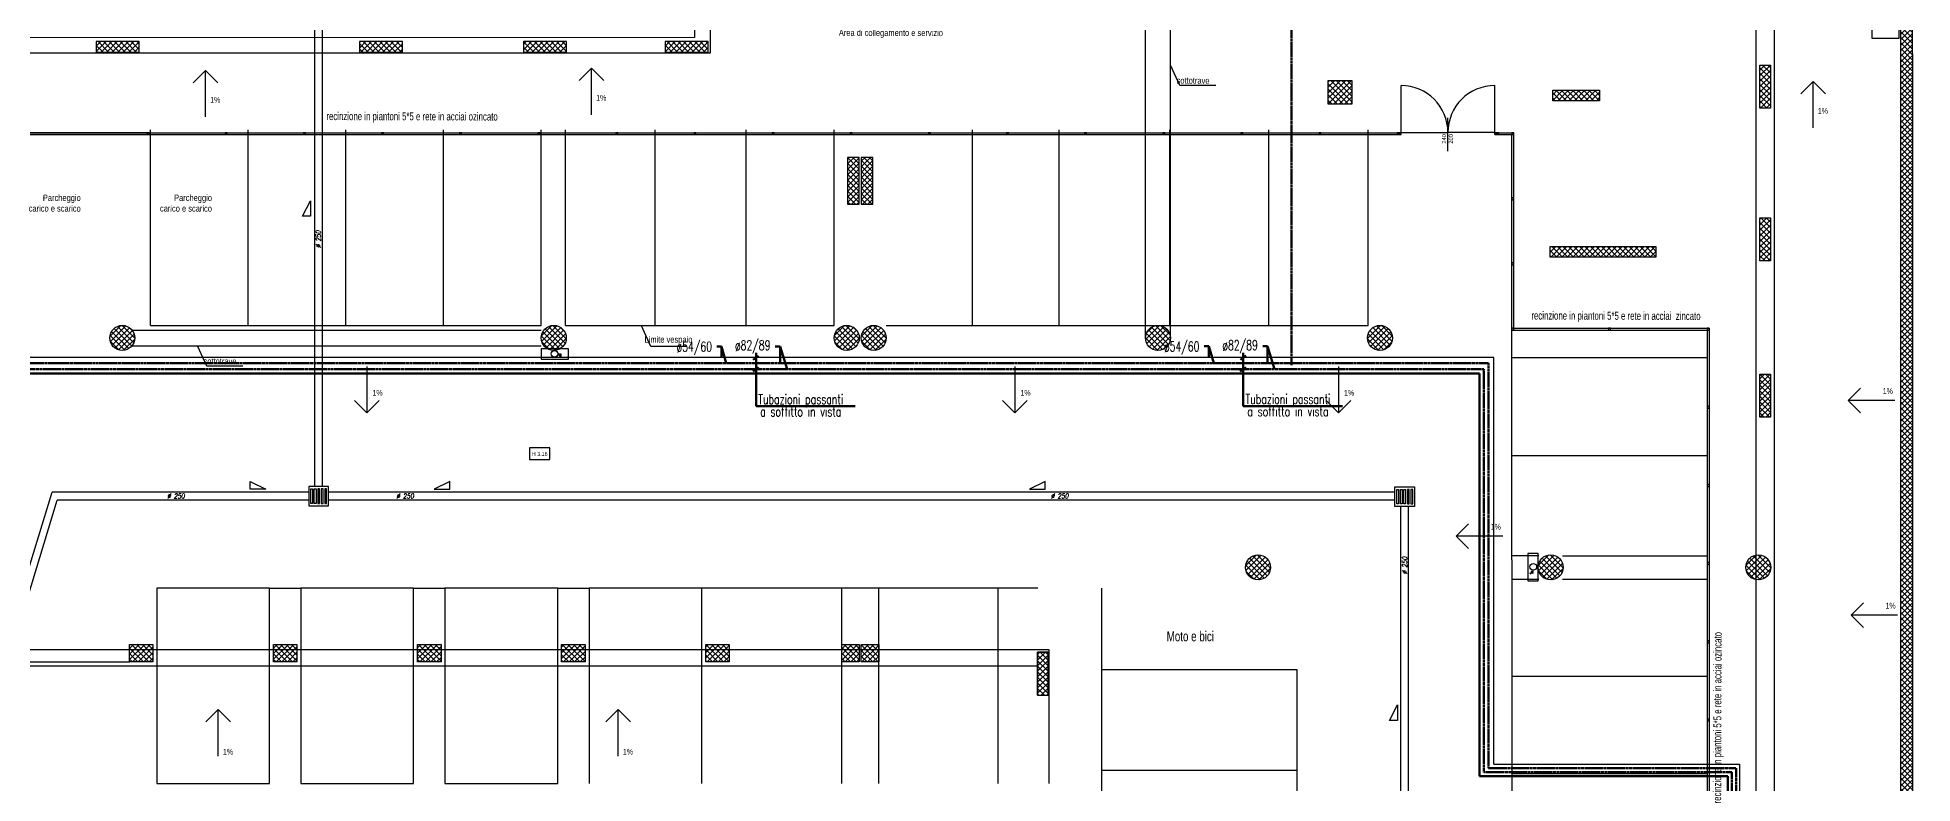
# Model space of a CAD drawing. Header units: millimetres. Extents: x -3782782348 to 131293, y -36553 to 57271.
# Drawn here: x 94668 to 99467, y 37791 to 39699 of the extents above; entities that cross this region are included whole.
import ezdxf

# ---------------------------------------------------------------- set-up
doc = ezdxf.new("R2010")
doc.units = ezdxf.units.MM
doc.header["$LTSCALE"] = 0.01
doc.linetypes.add('CONTINOUS', pattern=[0])
doc.linetypes.add('TRATTEGGIATA', pattern=[19.05, 12.7, -6.35])
for name, color, linetype in [('ESTRAZ', 2, 'Continuous'), ('IMPIANTO', 7, 'Continuous'), ('X_MURI', 8, 'Continuous'), ('X_quote serramenti interni', 251, 'CONTINOUS')]:
    doc.layers.add(name, color=color, linetype=linetype)
doc.layers.add('tubi_uta', color=253, linetype='Continuous', lineweight=50)
doc.styles.add('nomi', font='arial.ttf')
doc.styles.add('QUOTE', font='simplex.shx', dxfattribs={"width": 0.7})
doc.styles.add('ROMANS', font='romans')
doc.styles.add('testo indicazioni', font='romans.shx', dxfattribs={"width": 0.8, "oblique": 10, "height": 17.5})
pattern_1 = [(45, (96724.817, -16956.502), (-7.0710678, 7.0710678), []), (135, (96724.817, -16956.502), (-7.0710678, -7.0710678), [])]
pattern_2 = [(45, (139069.621, 4436.309), (-7.0710678, 7.0710678), []), (135, (139069.621, 4436.309), (-7.0710678, -7.0710678), [])]

msp = doc.modelspace()

# ---------------------------------------------------------------- hatches: boundary and pattern name
at = {"layer": 'X_MURI', "ltscale": 4}
h = msp.add_hatch(dxfattribs=at)
h.set_pattern_fill('_USER', color=256, scale=10, angle=45, style=0, double=1, pattern_type=0)
h.set_pattern_definition(pattern_1)
h.paths.add_polyline_path([(99467.4, 38706.1), (99467.4, 39657.5), (99467.4, 39687.5), (99437.4, 39687.5), (99437.4, 37501), (99313.5, 37501), (99283.5, 37501), (99283.5, 37471), (99313.5, 37471), (99467.4, 37471)])
h.paths.add_polyline_path([(99467.4, 40259), (99113.4, 40259), (99113.4, 40229), (99437.4, 40229), (99437.4, 39687.5), (99467.4, 39687.5)])
h.paths.add_polyline_path([(99441.1, 39187.1), (99463.6, 39187.1), (99463.6, 39208.9), (99441.1, 39208.9)], flags=24)
h.paths.add_polyline_path([(99393.8, 37474.7), (99393.8, 37497.2), (99372.1, 37497.2), (99372.1, 37474.7)], flags=24)
h.paths.add_polyline_path([(99441.1, 38653.5), (99463.6, 38653.5), (99463.6, 38675.2), (99441.1, 38675.2)], flags=24)
h.paths.add_polyline_path([(99441.1, 39638), (99463.6, 39638), (99463.6, 39659.7), (99441.1, 39659.7)], flags=24)
h.paths.add_polyline_path([(99205.3, 40232.6), (99205.3, 40255.1), (99183.6, 40255.1), (99183.6, 40232.6)], flags=24)
h = msp.add_hatch(dxfattribs=at)
h.set_pattern_fill('_USER', color=256, scale=10, angle=45, style=0, double=1, pattern_type=0)
h.set_pattern_definition(pattern_2)
h.paths.add_polyline_path([(94928, 39662), (94928, 39689), (94818, 39689), (94818, 39662)])
h.paths.add_polyline_path([(95601.7, 39662), (95601.7, 39689), (95491.7, 39689), (95491.7, 39662)])
h.paths.add_polyline_path([(96021.7, 39662), (96021.7, 39689), (95911.7, 39689), (95911.7, 39662)])
h.paths.add_polyline_path([(96384.2, 39662), (96384.2, 39689), (96274.2, 39689), (96274.2, 39662)])
h = msp.add_hatch(dxfattribs=at)
h.set_pattern_fill('_USER', color=256, scale=10, angle=45, style=0, double=1, pattern_type=0)
h.set_pattern_definition(pattern_1)
h.paths.add_polyline_path([(99076.6, 39629), (99103.6, 39629), (99103.6, 39519), (99076.6, 39519)])
h = msp.add_hatch(dxfattribs=at)
h.set_pattern_fill('_USER', color=256, scale=10, angle=45, style=0, double=1, pattern_type=0)
h.set_pattern_definition(pattern_1)
h.paths.add_polyline_path([(97972, 39589.2), (98032, 39589.2), (98032, 39529.2), (97972, 39529.2)])
h = msp.add_hatch(dxfattribs=at)
h.set_pattern_fill('_USER', color=256, scale=10, angle=45, style=0, double=1, pattern_type=0)
h.set_pattern_definition(pattern_1)
h.paths.add_polyline_path([(98546.5, 39564.5), (98666.5, 39564.5), (98666.5, 39537.4), (98546.5, 39537.4)])
h = msp.add_hatch(dxfattribs=at)
h.set_pattern_fill('_USER', color=256, scale=10, angle=45, style=0, double=1, pattern_type=0)
h.set_pattern_definition([(45, (139069.621, 4474.309), (-7.0710678, 7.0710678), []), (135, (139069.621, 4474.309), (-7.0710678, -7.0710678), [])])
h.paths.add_polyline_path([(96776.2, 39272.7), (96806.2, 39272.7), (96806.2, 39392.7), (96776.2, 39392.7)])
h.paths.add_polyline_path([(96741.2, 39272.7), (96771.2, 39272.7), (96771.2, 39392.7), (96741.2, 39392.7)])
h = msp.add_hatch(dxfattribs=at)
h.set_pattern_fill('_USER', color=256, scale=10, angle=45, style=0, double=1, pattern_type=0)
h.set_pattern_definition(pattern_1)
h.paths.add_polyline_path([(98540.3, 39164.5), (98540.3, 39137.5), (98810.3, 39137.5), (98810.3, 39164.5)])
h.paths.add_polyline_path([(99076.7, 39127.9), (99103.7, 39127.9), (99103.7, 39237.9), (99076.7, 39237.9)])
h = msp.add_hatch(dxfattribs=at)
h.set_pattern_fill('_USER', color=256, scale=10, angle=45, style=0, double=1, pattern_type=0)
h.set_pattern_definition(pattern_2)
edge = h.paths.add_edge_path()
edge.add_arc((98104.1, 38931), 32, 0, 360)
edge = h.paths.add_edge_path()
edge.add_arc((97535.8, 38931), 32, 0, 360)
edge = h.paths.add_edge_path()
edge.add_arc((96808.2, 38931), 32, 0, 360)
edge = h.paths.add_edge_path()
edge.add_arc((96739.2, 38931), 32, 0, 360)
edge = h.paths.add_edge_path()
edge.add_arc((95989.3, 38931), 32, 0, 360)
edge = h.paths.add_edge_path()
edge.add_arc((94884.6, 38931), 32, 0, 360)
h = msp.add_hatch(dxfattribs=at)
h.set_pattern_fill('_USER', color=256, scale=10, angle=45, style=0, double=1, pattern_type=0)
h.set_pattern_definition([(45, (139069.621, 4431.307), (-7.0710678, 7.0710678), []), (135, (139069.621, 4431.307), (-7.0710678, -7.0710678), [])])
h.paths.add_polyline_path([(99076.7, 38838), (99103.7, 38838), (99103.7, 38728), (99076.7, 38728)])
h = msp.add_hatch(dxfattribs=at)
h.set_pattern_fill('_USER', color=256, scale=10, angle=45, style=0, double=1, pattern_type=0)
h.set_pattern_definition(pattern_2)
h.paths.add_polyline_path([(94903.1, 38147), (94963.1, 38147), (94963.1, 38102), (94903.1, 38102)])
h.paths.add_polyline_path([(95271.8, 38147), (95331.8, 38147), (95331.8, 38102), (95271.8, 38102)])
h.paths.add_polyline_path([(95640.5, 38147), (95700.5, 38147), (95700.5, 38102), (95640.5, 38102)])
h.paths.add_polyline_path([(96009.3, 38147), (96069.3, 38147), (96069.3, 38102), (96009.3, 38102)])
h.paths.add_polyline_path([(96378.1, 38147), (96438.1, 38147), (96438.1, 38102), (96378.1, 38102)])
h.paths.add_polyline_path([(96776.2, 38147), (96821.2, 38147), (96821.2, 38102), (96776.2, 38102)])
h.paths.add_polyline_path([(96726.2, 38147), (96771.2, 38147), (96771.2, 38102), (96726.2, 38102)])
h = msp.add_hatch(dxfattribs=at)
h.set_pattern_fill('_USER', color=256, scale=10, angle=45, style=0, double=1, pattern_type=0)
h.set_pattern_definition(pattern_1)
h.paths.add_polyline_path([(97254.6, 38127), (97227.6, 38127), (97227.6, 38017), (97254.6, 38017)])

# ---------------------------------------------------------------- linework, layer by layer
at = {"layer": 'IMPIANTO', "color": 30, "linetype": 'Continuous'}
for p, q in [((98395.7, 38880.5, 0), (94494, 38880.5, 0)), ((98395.7, 37840.2, 0), (98395.7, 38880.5, 0)), ((98395.7, 37840.2, 0), (99025.8, 37840.2, 0)), ((99025.8, 36161.6, 0), (99025.8, 37840.2, 0))]:
    msp.add_line(p, q, dxfattribs=at)
at = {"layer": 'tubi_uta', "color": 6, "linetype": 'TRATTEGGIATA', "ltscale": 15}
for p, q in [((97877.7, 39891.6, 0), (97877.7, 38860.6, 0)), ((94529.4, 38851.2, 0), (98364.5, 38851.2, 0)), ((98370, 38851.2, 0), (98364.5, 38851.2, 0)), ((98370, 37820.2, 0), (98370, 38851.2, 0)), ((98370, 37820.2, 0), (99004.9, 37820.2, 0)), ((99004.9, 36181.6, 0), (99004.9, 37820.2, 0))]:
    msp.add_line(p, q, dxfattribs=at)
at = {"layer": 'tubi_uta', "color": 1}
for p, q in [((96406.7, 38909.3, 0), (96418.6, 38909.3, 0)), ((96418.6, 38880.4, 0), (96418.6, 38909.3, 0)), ((96418.6, 38909.3, 0), (96430.8, 38866.2, 0)), ((96507.1, 38756.4, 0), (96507.1, 38892.4, 0)), ((96568.4, 38909.3, 0), (96555.7, 38909.3, 0)), ((96568.4, 38866.2, 0), (96568.4, 38909.3, 0)), ((96568.4, 38909.3, 0), (96586.9, 38851.2, 0)), ((97654.5, 38909.6, 0), (97666.3, 38909.6, 0)), ((97666.3, 38880.7, 0), (97666.3, 38909.6, 0)), ((97666.3, 38909.6, 0), (97678.5, 38866.2, 0)), ((97754.3, 38756.7, 0), (97754.3, 38892.7, 0)), ((97804.3, 38909.6, 0), (97816.2, 38909.6, 0)), ((97816.2, 38866.2, 0), (97816.2, 38909.6, 0)), ((97816.2, 38909.6, 0), (97834.6, 38851.2, 0)), ((96761, 38756.4, 0), (96507.1, 38756.4, 0)), ((98008.2, 38756.7, 0), (97754.3, 38756.7, 0))]:
    msp.add_line(p, q, dxfattribs=at)
at = {"layer": 'tubi_uta', "color": 7}
for p, q in [((96499.7, 38874.6, 0), (96513.4, 38885.5, 0)), ((97747, 38874.7, 0), (97760.7, 38885.6, 0)), ((96499.6, 38845.3, 0), (96513.3, 38856.2, 0)), ((97746.7, 38845.3, 0), (97760.5, 38856.2, 0))]:
    msp.add_line(p, q, dxfattribs=at)
at = {"layer": 'tubi_uta', "color": 30, "linetype": 'TRATTEGGIATA', "ltscale": 15}
for p, q in [((98381.7, 38866.2, 0), (94511.8, 38866.2, 0)), ((98381.7, 37830.2, 0), (98381.7, 38866.2, 0)), ((98381.7, 37830.2, 0), (99015.8, 37830.2, 0)), ((99015.8, 36171.6, 0), (99015.8, 37830.2, 0))]:
    msp.add_line(p, q, dxfattribs=at)
at = {"layer": 'tubi_uta', "color": 6}
for p, q in [((98358.8, 38839.7, 0), (94545.6, 38839.7, 0)), ((98358.8, 37810.2, 0), (98358.8, 38839.7, 0)), ((98358.8, 37810.2, 0), (98994.9, 37810.2, 0)), ((98994.9, 36191.6, 0), (98994.9, 37810.2, 0))]:
    msp.add_line(p, q, dxfattribs=at)
at = {"layer": 'X_MURI', "ltscale": 4}
for p, q in [((99066.8, 40259, 0), (99066.7, 35121)), ((99113.4, 40259, 0), (99113.5, 35121)), ((99437.4, 39687.5, 0), (99437.4, 40229, 0)), ((99467.4, 39657.5, 0), (99467.4, 40259, 0)), ((97503.8, 38931, 0), (97503.8, 39937, 0)), ((97567.8, 38931, 0), (97567.8, 39937, 0)), ((95377.2, 38551, 0), (95377.2, 39776.5, 0)), ((95397.2, 38551, 0), (95397.2, 39776.5, 0)), ((99437.4, 37501, 0), (99437.4, 39687.5, 0)), ((99467.4, 39657.5, 0), (99467.4, 38639.6)), ((95097.7, 39615.3, 0), (95066.2, 39583.8, 0)), ((95097.7, 39496.3, 0), (95097.7, 39615.3, 0)), ((95097.7, 39615.3, 0), (95129.2, 39583.8, 0)), ((96085.9, 39620.6), (96054.4, 39589.1)), ((96085.9, 39501.6), (96085.9, 39620.6)), ((96085.9, 39620.6), (96117.4, 39589.1)), ((97591.9, 39576.3), (97567.7, 39629, 0)), ((97683.8, 39576.3), (97591.9, 39576.3)), ((98158.2, 39456.5, 0), (98158.2, 39576.5, 0)), ((98398.2, 39456.5, 0), (98398.2, 39576.5, 0)), ((99213, 39587.2), (99181.5, 39555.7)), ((99213, 39468.2), (99213, 39587.2)), ((99213, 39587.2), (99244.5, 39555.7)), ((94624, 39456, 0), (98158.2, 39456, 0)), ((94957, 38963, 0), (94957, 39463, 0)), ((95207, 38963, 0), (95207, 39463, 0)), ((95207, 38963, 0), (95207, 39463, 0)), ((95457, 38963, 0), (95457, 39463, 0)), ((95707, 38963, 0), (95707, 39463, 0)), ((95957, 38963, 0), (95957, 39463, 0)), ((96019, 38963, 0), (96019, 39463, 0)), ((96248.4, 38963, 0), (96248.4, 39463, 0)), ((96481.5, 38963, 0), (96481.5, 39463, 0)), ((96707.2, 38963, 0), (96707.2, 39463, 0)), ((97061.5, 38963, 0), (97061.5, 39463, 0)), ((97282.8, 38963, 0), (97282.8, 39463, 0)), ((97504.1, 38963, 0), (97504.1, 39463, 0)), ((97566.1, 38963, 0), (97566.1, 39463, 0)), ((97820.1, 38963, 0), (97820.1, 39463, 0)), ((98074.1, 38963, 0), (98074.1, 39463, 0)), ((98074.1, 38963, 0), (98074.1, 39463, 0)), ((98158.2, 39451.5, 0), (98158.2, 39456.5, 0)), ((98158.2, 39456.5, 0), (98278.2, 39456.5, 0)), ((98158.2, 39456.5, 0), (98278.2, 39456.5, 0)), ((98278.2, 39408.4, 0), (98278.2, 39493.7, 0)), ((98398.2, 39456.5, 0), (98278.2, 39456.5, 0)), ((98398.2, 39456.5, 0), (98278.2, 39456.5, 0)), ((98398.2, 39451.5, 0), (98398.2, 39456.5, 0)), ((98398.2, 39456, 0), (98446.5, 39456, 0)), ((98408.2, 39451.5, 0), (98408.2, 39456.5, 0)), ((98446.5, 38956, 0), (98446.5, 39456, 0)), ((94610.6, 39451, 0), (98158.2, 39451, 0)), ((98398.2, 39451, 0), (98441.5, 39451, 0)), ((98441.5, 38951, 0), (98441.5, 39451, 0)), ((95346.2, 39242.3), (95366.5, 39281.9)), ((95366.5, 39281.9), (95366.5, 39242.3)), ((95366.5, 39242.3), (95346.2, 39242.3)), ((94909.6, 38951, 0), (95957.3, 38951, 0)), ((94957, 38963, 0), (95957, 38963, 0)), ((96019, 38963, 0), (96707.2, 38963, 0)), ((96238, 38909.2), (96213.8, 38961.9, 0)), ((96840.2, 38963, 0), (98074.1, 38963, 0)), ((98441.5, 38363, 0), (98441.5, 38963, 0)), ((98441.5, 38951, 0), (98941.5, 38951, 0)), ((98446.5, 38956, 0), (98946.5, 38956, 0)), ((98941.5, 38951), (98941.5, 36211.7, 0)), ((98946.5, 38956), (98946.5, 36211.7, 0)), ((94909.6, 38911, 0), (95957.3, 38911, 0)), ((95101, 38858.3), (95076.9, 38911, 0)), ((96027.2, 38902.9, 0), (95957.2, 38902.9, 0)), ((95957.2, 38902.9, 0), (95957.2, 38876.9, 0)), ((95991.2, 38899, 0), (95991.2, 38902.9, 0)), ((96001.7, 38890.4, 0), (95999.8, 38890.4, 0)), ((96003, 38886.5, 0), (96003, 38889.1, 0)), ((96005.5, 38886.4, 0), (96005.5, 38889, 0)), ((96007.6, 38881.7, 0), (96006.4, 38883.8, 0)), ((96008.9, 38883.8, 0), (96006.4, 38883.8, 0)), ((96007.6, 38889, 0), (96007.6, 38883.8, 0)), ((96007.6, 38881.7, 0), (96008.9, 38883.8, 0)), ((96027.2, 38876.9, 0), (96027.2, 38902.9, 0)), ((96329.9, 38909.2), (96238, 38909.2)), ((98441.5, 38880.5, 0), (98941.5, 38880.5, 0)), ((98441.5, 38880.5, 0), (98941.5, 38880.5, 0)), ((95192.9, 38858.3), (95101, 38858.3)), ((95510.5, 38858), (95510.5, 38739)), ((95957.2, 38876.9, 0), (96027.2, 38876.9, 0)), ((97169.3, 38858), (97169.3, 38739)), ((97997.7, 38858), (97997.7, 38739)), ((99302.9, 38771), (99334.4, 38802.5)), ((95510.5, 38739), (95479, 38770.5)), ((95510.5, 38739), (95542, 38770.5)), ((97169.3, 38739), (97137.8, 38770.5)), ((97169.3, 38739), (97200.8, 38770.5)), ((97997.7, 38739), (97966.2, 38770.5)), ((97997.7, 38739), (98029.2, 38770.5)), ((99421.9, 38771), (99302.9, 38771)), ((99302.9, 38771), (99334.4, 38739.5)), ((99467.4, 38706.1, 0), (99467.4, 37471, 0)), ((98441.5, 38630.5, 0), (98941.5, 38630.5, 0)), ((95212.1, 38543.7), (95212.1, 38564)), ((95212.1, 38564), (95251.8, 38543.7)), ((95251.8, 38543.7), (95212.1, 38543.7)), ((95722.9, 38564), (95683.3, 38543.7)), ((95683.3, 38543.7), (95722.9, 38543.7)), ((95722.9, 38543.7), (95722.9, 38564)), ((97246.8, 38564), (97207.2, 38543.7)), ((97207.2, 38543.7), (97246.8, 38543.7)), ((97246.8, 38543.7), (97246.8, 38564)), ((94486.3, 37825.1, 0), (94705.3, 38536, 0)), ((94508.2, 37825.1, 0), (94718.3, 38516, 0)), ((95362.2, 38536, 0), (94705.3, 38536, 0)), ((95362.2, 38516, 0), (94718.3, 38516, 0)), ((98142.6, 38536, 0), (95412.2, 38536, 0)), ((98142.6, 38516, 0), (95412.2, 38516, 0)), ((98157.6, 36891.2, 0), (98157.6, 38499.8, 0)), ((98177.6, 36891.2, 0), (98177.6, 38499.8, 0)), ((98299.4, 38423.9), (98330.9, 38455.4)), ((98418.4, 38423.9), (98299.4, 38423.9)), ((98299.4, 38423.9), (98330.9, 38392.4)), ((97760.4, 38349.1), (97786.9, 38375.6)), ((97761.1, 38335.7), (97800.3, 38374.9)), ((97807.6, 38316.1), (97764.1, 38359.7)), ((97765.6, 38326), (97810, 38370.4)), ((97815.5, 38322.3), (97770.3, 38367.6)), ((97772.4, 38318.7), (97817.3, 38363.6)), ((97821.2, 38330.9), (97778.8, 38373.2)), ((97781.6, 38313.7), (97822.3, 38354.4)), ((97823.9, 38342.2), (97790.2, 38376)), ((97818.7, 38361.6), (97809.5, 38370.8)), ((98511.1, 38373.4, 0), (98441.5, 38373.4, 0)), ((98441.5, 38363, 0), (98441.5, 38303, 0)), ((98509.1, 38379.4, 0), (98483.1, 38379.4, 0)), ((98483.1, 38379.4, 0), (98483.1, 38309.4, 0)), ((98509.1, 38309.4, 0), (98509.1, 38379.4, 0)), ((98509.4, 38348.6), (98536.5, 38375.7)), ((98510.3, 38335.3), (98549.8, 38374.8)), ((98557, 38316.3), (98513.3, 38359.9)), ((98514.8, 38325.7), (98559.4, 38370.3)), ((98564.9, 38322.6), (98519.7, 38367.8)), ((98521.8, 38318.5), (98566.6, 38363.4)), ((98570.4, 38331.1), (98528.2, 38373.3)), ((98531, 38313.6), (98571.5, 38354.1)), ((98573.1, 38342.6), (98539.7, 38376)), ((98567, 38362.9), (98560, 38369.9)), ((98571.1, 38373.4, 0), (98941.5, 38373.4, 0)), ((99041, 38348.6, 0), (99068.1, 38375.7, 0)), ((99041.9, 38335.3, 0), (99081.4, 38374.8, 0)), ((99088.6, 38316.2, 0), (99044.9, 38359.9, 0)), ((99046.4, 38325.7, 0), (99091, 38370.3, 0)), ((99096.4, 38322.6, 0), (99051.2, 38367.8, 0)), ((99053.4, 38318.5, 0), (99098.2, 38363.4, 0)), ((99102, 38331.1, 0), (99059.8, 38373.3, 0)), ((99062.6, 38313.6, 0), (99103.1, 38354.1, 0)), ((99104.7, 38342.6, 0), (99071.3, 38376, 0)), ((99098.6, 38362.9, 0), (99091.6, 38369.9, 0)), ((97797.2, 38312.4), (97760.4, 38349.2)), ((97781.8, 38313.7), (97761.7, 38333.8)), ((97794.1, 38312.1), (97823.9, 38341.9)), ((98441.5, 38313.4, 0), (98511.1, 38313.4, 0)), ((98483.1, 38309.4, 0), (98509.1, 38309.4, 0)), ((98487.9, 38328.9, 0), (98490, 38330.2, 0)), ((98487.9, 38328.9, 0), (98490, 38327.7, 0)), ((98490, 38327.7, 0), (98490, 38330.2, 0)), ((98495.3, 38328.9, 0), (98490, 38328.9, 0)), ((98492.7, 38333.6, 0), (98495.3, 38333.6, 0)), ((98492.7, 38331.1, 0), (98495.3, 38331.1, 0)), ((98496.7, 38334.8, 0), (98496.7, 38336.8, 0)), ((98505.3, 38345.4, 0), (98509.1, 38345.4, 0)), ((98546.6, 38312.5), (98509.6, 38349.5)), ((98531.5, 38313.5), (98510.6, 38334.4)), ((98543.7, 38312.1), (98573, 38341.5)), ((98571.1, 38313.4, 0), (98941.5, 38313.4, 0)), ((99078.2, 38312.5, 0), (99041.2, 38349.5, 0)), ((99063.1, 38313.5, 0), (99042.2, 38334.4, 0)), ((99075.2, 38312.1, 0), (99104.6, 38341.5, 0)), ((95261.8, 38291, 0), (95341.8, 38291, 0)), ((95630.5, 38291, 0), (95710.6, 38291, 0)), ((95999.3, 38291, 0), (96079.4, 38291, 0)), ((96816.8, 38291, 0), (96079.4, 38291, 0)), ((96079.4, 38291, 0), (96079.4, 38106, 0)), ((96368.1, 37791, 0), (96368.1, 38291, 0)), ((97228.6, 38291, 0), (96816.8, 38291, 0)), ((97391.5, 38291, 0), (97391.5, 35974.9, 0)), ((98441.5, 38303, 0), (98441.5, 37294.7, 0)), ((99310.1, 38221.9), (99341.6, 38253.4)), ((99429.1, 38221.9), (99310.1, 38221.9)), ((99310.1, 38221.9), (99341.6, 38190.4)), ((98441.5, 38131, 0), (98441.5, 36220.3, 0)), ((94157.6, 38102, 0), (94903.1, 38102)), ((96079.4, 38106, 0), (96079.4, 37791, 0)), ((97391.5, 38082.5, 0), (97891.5, 38082.5, 0)), ((97891.5, 38082.5, 0), (97891.5, 35975, 0)), ((98941.5, 38064.6, 0), (98441.5, 38064.6, 0)), ((98941.5, 38064.6, 0), (98441.5, 38064.6, 0)), ((97227.6, 38017, 0), (97254.6, 38017, 0)), ((95130.1, 37980.2), (95098.6, 37948.7)), ((95130.1, 37861.2), (95130.1, 37980.2)), ((95130.1, 37980.2), (95161.6, 37948.7)), ((96154, 37980.2), (96122.5, 37948.7)), ((96154, 37861.2), (96154, 37980.2)), ((96154, 37980.2), (96185.5, 37948.7)), ((98128.6, 37952.2, 0), (98148.9, 37991.9, 0)), ((98148.9, 37991.9, 0), (98148.9, 37952.2, 0)), ((98148.9, 37952.2, 0), (98128.6, 37952.2, 0)), ((97391.5, 37824.9, 0), (97891.5, 37824.9, 0)), ((98941.5, 37815.8, 0), (98441.5, 37815.8, 0)), ((98941.5, 37815.8, 0), (98441.5, 37815.8, 0))]:
    msp.add_line(p, q, dxfattribs=at)
at = {"layer": 'X_MURI', "ltscale": 4, "elevation": 0}
for points in [[(97898.8, 39977), (96349.2, 39977), (96349.2, 39699.1), (94441.8, 39699)], [(97898.8, 39937), (96389.2, 39937), (96389.2, 39659.2), (94441.8, 39659)], [(94973.1, 38291), (94973.1, 37791)], [(96726.2, 37791.3), (96726.2, 38291.3)], [(96821.2, 37790.9), (96821.2, 38290.9)], [(97126.8, 37791), (97126.8, 38291)], [(97257.5, 37791), (97257.5, 38133), (94081.5, 38133), (94081.5, 35745), (90209.5, 35745)], [(97227.6, 38017), (97227.6, 38127), (97254.6, 38127), (97254.6, 38017)], [(97227.4, 38091), (94123.5, 38091), (94123.5, 35705)]]:
    msp.add_lwpolyline(points, dxfattribs=at)
for points in [[(99433.3, 39937.3), (99363.4, 39937.3), (99363.4, 39697.5), (99433.3, 39697.5)], [(94928, 39662), (94928, 39689), (94818, 39689), (94818, 39662)], [(95601.7, 39662), (95601.7, 39689), (95491.7, 39689), (95491.7, 39662)], [(96021.7, 39662), (96021.7, 39689), (95911.7, 39689), (95911.7, 39662)], [(96384.2, 39662), (96384.2, 39689), (96274.2, 39689), (96274.2, 39662)], [(99076.6, 39629), (99103.6, 39629), (99103.6, 39519), (99076.6, 39519)], [(97972, 39589.2), (98032, 39589.2), (98032, 39529.2), (97972, 39529.2)], [(97972, 39589.2), (98032, 39589.2), (98032, 39529.2), (97972, 39529.2)], [(98546.5, 39564.5), (98666.5, 39564.5), (98666.5, 39537.4), (98546.5, 39537.4)], [(94624, 39451), (94953.2, 39451), (94953.2, 39456), (94624, 39456)], [(94948.2, 39451), (94953.2, 39451), (94953.2, 39456), (94948.2, 39456)], [(95148.2, 39451), (95153.2, 39451), (95153.2, 39456), (95148.2, 39456)], [(95348.2, 39451), (95353.2, 39451), (95353.2, 39456), (95348.2, 39456)], [(95548.2, 39451), (95553.2, 39451), (95553.2, 39456), (95548.2, 39456)], [(95748.2, 39451), (95753.2, 39451), (95753.2, 39456), (95748.2, 39456)], [(95948.2, 39451), (95953.2, 39451), (95953.2, 39456), (95948.2, 39456)], [(96148.2, 39451), (96153.2, 39451), (96153.2, 39456), (96148.2, 39456)], [(96348.2, 39451), (96353.2, 39451), (96353.2, 39456), (96348.2, 39456)], [(96548.2, 39451), (96553.2, 39451), (96553.2, 39456), (96548.2, 39456)], [(96748.2, 39451), (96753.2, 39451), (96753.2, 39456), (96748.2, 39456)], [(96948.2, 39451), (96953.2, 39451), (96953.2, 39456), (96948.2, 39456)], [(97148.2, 39451), (97153.2, 39451), (97153.2, 39456), (97148.2, 39456)], [(97348.2, 39451), (97353.2, 39451), (97353.2, 39456), (97348.2, 39456)], [(97548.2, 39451), (97553.2, 39451), (97553.2, 39456), (97548.2, 39456)], [(97748.2, 39451), (97753.2, 39451), (97753.2, 39456), (97748.2, 39456)], [(97948.2, 39451), (97953.2, 39451), (97953.2, 39456), (97948.2, 39456)], [(98148.2, 39451), (98153.2, 39451), (98153.2, 39456), (98148.2, 39456)], [(98153.2, 39451), (98158.2, 39451), (98158.2, 39456), (98153.2, 39456)], [(98398.2, 39451), (98403.2, 39451), (98403.2, 39456), (98398.2, 39456)], [(98403.2, 39451), (98408.2, 39451), (98408.2, 39456), (98403.2, 39456)], [(98441.5, 39451), (98446.5, 39451), (98446.5, 39456), (98441.5, 39456)], [(98441.5, 39284.3), (98446.5, 39284.3), (98446.5, 39289.3), (98441.5, 39289.3)], [(99076.7, 39237.9), (99103.7, 39237.9), (99103.7, 39127.9), (99076.7, 39127.9)], [(98441.5, 39117.7), (98446.5, 39117.7), (98446.5, 39122.7), (98441.5, 39122.7)], [(98540.3, 39164.5), (98810.3, 39164.5), (98810.3, 39137.5), (98540.3, 39137.5)], [(98441.5, 38951), (98446.5, 38951), (98446.5, 38956), (98441.5, 38956)], [(98689, 38951), (98694, 38951), (98694, 38956), (98689, 38956)], [(98941.5, 38951), (98946.5, 38951), (98946.5, 38956), (98941.5, 38956)], [(99076.7, 38838), (99103.7, 38838), (99103.7, 38728), (99076.7, 38728)], [(98941.5, 38751), (98946.5, 38751), (98946.5, 38756), (98941.5, 38756)], [(95362.2, 38501), (95412.2, 38501), (95412.2, 38551), (95362.2, 38551)], [(95371.5, 38507.5), (95367, 38507.5), (95367, 38544.5), (95371.5, 38544.5)], [(95380.5, 38507.5), (95376, 38507.5), (95376, 38544.5), (95380.5, 38544.5)], [(95385, 38507.5), (95389.5, 38507.5), (95389.5, 38544.5), (95385, 38544.5)], [(95394, 38507.5), (95398.5, 38507.5), (95398.5, 38544.5), (95394, 38544.5)], [(95403, 38507.5), (95407.5, 38507.5), (95407.5, 38544.5), (95403, 38544.5)], [(98192.6, 38499.8), (98142.6, 38499.8), (98142.6, 38549.8), (98192.6, 38549.8)], [(98941.5, 38551), (98946.5, 38551), (98946.5, 38556), (98941.5, 38556)], [(98151.9, 38506.3), (98147.4, 38506.3), (98147.4, 38543.3), (98151.9, 38543.3)], [(98160.9, 38506.3), (98156.4, 38506.3), (98156.4, 38543.3), (98160.9, 38543.3)], [(98169.9, 38506.3), (98165.4, 38506.3), (98165.4, 38543.3), (98169.9, 38543.3)], [(98174.4, 38506.3), (98178.9, 38506.3), (98178.9, 38543.3), (98174.4, 38543.3)], [(98183.4, 38506.3), (98187.9, 38506.3), (98187.9, 38543.3), (98183.4, 38543.3)], [(98941.5, 38351), (98946.5, 38351), (98946.5, 38356), (98941.5, 38356)], [(94973.1, 38106), (94973.1, 37791), (95261.8, 37791), (95261.8, 38291), (94973.1, 38291)], [(95341.8, 38106), (95341.8, 37791), (95630.5, 37791), (95630.5, 38291), (95341.8, 38291)], [(95710.6, 38106), (95710.6, 37791), (95999.3, 37791), (95999.3, 38291), (95710.6, 38291)], [(94903.1, 38147), (94963.1, 38147), (94963.1, 38102), (94903.1, 38102)], [(94903.1, 38147), (94963.1, 38147), (94963.1, 38102), (94903.1, 38102)], [(95271.8, 38147), (95331.8, 38147), (95331.8, 38102), (95271.8, 38102)], [(95271.8, 38147), (95331.8, 38147), (95331.8, 38102), (95271.8, 38102)], [(95640.5, 38147), (95700.5, 38147), (95700.5, 38102), (95640.5, 38102)], [(95640.5, 38147), (95700.5, 38147), (95700.5, 38102), (95640.5, 38102)], [(96009.3, 38147), (96069.3, 38147), (96069.3, 38102), (96009.3, 38102)], [(96009.3, 38147), (96069.3, 38147), (96069.3, 38102), (96009.3, 38102)], [(96378.1, 38147), (96438.1, 38147), (96438.1, 38102), (96378.1, 38102)], [(96378.1, 38147), (96438.1, 38147), (96438.1, 38102), (96378.1, 38102)], [(96726.2, 38147), (96771.2, 38147), (96771.2, 38102), (96726.2, 38102)], [(96776.2, 38147), (96821.2, 38147), (96821.2, 38102), (96776.2, 38102)], [(97254.6, 38127), (97227.6, 38127), (97227.6, 38017), (97254.6, 38017)], [(98941.5, 38151), (98946.5, 38151), (98946.5, 38156), (98941.5, 38156)], [(98941.5, 37951), (98946.5, 37951), (98946.5, 37956), (98941.5, 37956)]]:
    msp.add_lwpolyline(points, close=True, dxfattribs=at)
at = {"layer": 'X_MURI', "ltscale": 4}
for points in [[(96741.2, 39272.7), (96771.2, 39272.7), (96771.2, 39392.7), (96741.2, 39392.7)], [(96776.2, 39272.7), (96806.2, 39272.7), (96806.2, 39392.7), (96776.2, 39392.7)], [(95927.4, 38619.9), (95979.4, 38619.9), (95979.4, 38649.9), (95927.4, 38649.9)]]:
    msp.add_lwpolyline(points, close=True, dxfattribs=at)
for centre, radius in [((94884.6, 38931, 0), 32), ((94884.6, 38931, 0), 32), ((95989.3, 38931, 0), 32), ((95989.3, 38931, 0), 32), ((95989.3, 38931, 0), 32), ((95989.3, 38931, 0), 32), ((96739.2, 38931, 0), 32), ((96739.2, 38931, 0), 32), ((96808.2, 38931, 0), 32), ((97535.8, 38931, 0), 32), ((97535.8, 38931, 0), 32), ((98104.1, 38931, 0), 32), ((98104.1, 38931, 0), 32), ((95991.2, 38890.4, 0), 8.59), ((97792, 38344, 0), 32), ((97792, 38344, 0), 32), ((98496.7, 38345.4, 0), 8.59), ((98541.1, 38344, 0), 32), ((98541.1, 38344, 0), 32), ((98541.1, 38344, 0), 32), ((98541.1, 38344, 0), 32), ((99072.7, 38344, 0), 32), ((99072.7, 38344, 0), 32), ((99072.7, 38344, 0), 32), ((99072.7, 38344), 32)]:
    msp.add_circle(centre, radius, dxfattribs=at)
for centre, radius, start, end in [((98158.2, 39456.5, 0), 120, 0, 90), ((98398.2, 39456.5, 0), 120, 90, 180), ((96001.7, 38889.2, 0), 1.25, 355.7004, 90), ((96004.2, 38886.4, 0), 1.25, 175.7004, 1.6541), ((96006.6, 38889, 0), 1.09, 0, 180), ((98492.6, 38332.4, 0), 1.25, 85.7004, 271.6541), ((98495.4, 38334.8, 0), 1.25, 265.7004, 0), ((98495.3, 38330, 0), 1.09, 270, 90)]:
    msp.add_arc(centre, radius, start, end, dxfattribs=at)

# ---------------------------------------------------------------- texts
at = {"layer": 'ESTRAZ', "color": 3, "style": 'ROMANS', "width": 0.7}
for s, p in [('ø82/89', (96453.2, 38899.7, 0)), ('ø82/89', (97700.9, 38900, 0)), ('ø54/60', (96303.6, 38896.2, 0)), ('ø54/60', (97551.4, 38896.5, 0)), ('Tubazioni passanti ', (96512.7, 38761.6, 0)), ('Tubazioni passanti ', (97759.9, 38761.9, 0)), ('a soffitto in vista', (96517.7, 38730.1, 0)), ('a soffitto in vista', (97764.9, 38730.4, 0))]:
    msp.add_text(s, height=25, dxfattribs=at).set_placement(p)
at = {"layer": 'X_MURI', "ltscale": 4}
for s, insert, char_height, width, attachment_point, rotation, style in [('{\\fArial|b0|i0|c0|p34;\\H0.8x;Area di collegamento e servizio}', (96985.3, 39698.1, 0), 20.48, 332.978, 9, 359.8509, 'QUOTE'), ('{\\fArial|b0|i0|c0|p34;\\H10.9x;1%}', (96097.9, 39537.8), 1.345, 160.38, 7, 0.1491, 'QUOTE'), ('{\\fArial|b0|i0|c0|p34;\\H0.8x;sottotrave}', (97667.8, 39580.8, 0), 20.48, 332.978, 9, 359.8509, 'QUOTE'), ('{\\fArial|b0|i0|c0|p34;\\H10.9x;1%}', (95109.7, 39532.5, 0), 1.345, 160.38, 7, 0.1491, 'QUOTE'), ('{\\fArial|b0|i0|c0|p34;recinzione in piantoni 5*5 e rete in acciai ozincato }', (95845.7, 39480.8, 0), 20.48, 612.081, 9, 359.8509, 'QUOTE'), ('{\\fArial|b0|i0|c0|p34;\\H10.9x;1%}', (99225.1, 39504.4), 1.345, 160.38, 7, 0.1491, 'QUOTE'), ('{\\fArial|b0|i0|c0|p34;\\H0.8x;Parcheggio\\P carico e scarico}', (94778.2, 39253.6, 0), 20.48, 332.978, 9, 359.8509, 'QUOTE'), ('{\\fArial|b0|i0|c0|p34;\\H0.8x;Parcheggio\\P carico e scarico}', (95114.1, 39253.6, 0), 20.48, 332.978, 9, 359.8509, 'QUOTE'), ('{\\Fromans|c238;%%C }250', (95392.7, 39205.6, 0), 12.25, 163.159, 9, 89.8509, 'testo indicazioni'), ('{\\fArial|b0|i0|c0|p34;recinzione in piantoni 5*5 e rete in acciai  zincato }', (98924.9, 38970.6, 0), 20.48, 612.081, 9, 359.8509, 'QUOTE'), ('{\\fArial|b0|i0|c0|p34;\\H0.8x;Limite vespaio}', (96344, 38913.7, 0), 20.48, 332.978, 9, 359.8509, 'QUOTE'), ('{\\fArial|b0|i0|c0|p34;\\H0.8x;sottotrave}', (95176.9, 38862.8, 0), 20.48, 332.978, 9, 359.8509, 'QUOTE'), ('{\\fArial|b0|i0|c0|p34;\\H10.9x;1%}', (95525.1, 38783), 1.345, 160.38, 7, 0.1491, 'QUOTE'), ('{\\fArial|b0|i0|c0|p34;\\H10.9x;1%}', (97183.9, 38783), 1.345, 160.38, 7, 0.1491, 'QUOTE'), ('{\\fArial|b0|i0|c0|p34;\\H10.9x;1%}', (98012.3, 38783), 1.345, 160.38, 7, 0.1491, 'QUOTE'), ('{\\fArial|b0|i0|c0|p34;\\H10.9x;1%}', (99391.3, 38787.6), 1.345, 160.38, 7, 0.1491, 'QUOTE'), ('{\\fArial|b0|i0|c204|p34;\\H1.2x;H 3.\\fArial|b0|i0|c0|p34;16\\fArial|b0|i0|c204|p34; }', (95973.4, 38634, 0), 8.165, 81.649, 6, 359.9558, 'nomi'), ('{\\Fromans|c238;%%C }250', (95044.4, 38520.4, 0), 12.25, 163.159, 9, 359.8509, 'testo indicazioni'), ('{\\Fromans|c238;%%C }250', (95631, 38520.4, 0), 12.25, 163.159, 9, 359.8509, 'testo indicazioni'), ('{\\Fromans|c238;%%C }250', (97306.8, 38520.4, 0), 12.25, 163.159, 9, 359.8509, 'testo indicazioni'), ('{\\fArial|b0|i0|c0|p34;\\H10.9x;1%}', (98387.8, 38440.5), 1.345, 160.38, 7, 0.1491, 'QUOTE'), ('{\\Fromans|c238;%%C }250', (98173.6, 38371.1, 0), 12.25, 163.159, 9, 89.8509, 'testo indicazioni'), ('{\\fArial|b0|i0|c0|p34;\\H10.9x;1%}', (99398.4, 38238.5), 1.345, 160.38, 7, 0.1491, 'QUOTE'), ('{\\fArial|b0|i0|c0|p34;\\H0.8x;Moto e bici}', (97679.2, 38154.3, 0), 32, 520.279, 9, 359.8509, 'QUOTE'), ('{\\fArial|b0|i0|c0|p34;recinzione in piantoni 5*5 e rete in acciai ozincato }', (98984.9, 38178.6, 0), 20.48, 612.081, 9, 89.8509, 'QUOTE'), ('{\\fArial|b0|i0|c0|p34;\\H10.9x;1%}', (95142.3, 37864.9), 1.345, 160.38, 7, 0.1491, 'QUOTE'), ('{\\fArial|b0|i0|c0|p34;\\H10.9x;1%}', (96166.2, 37864.9), 1.345, 160.38, 7, 0.1491, 'QUOTE')]:
    msp.add_mtext(s, dxfattribs=dict(at, insert=insert, char_height=char_height, width=width, attachment_point=attachment_point, rotation=rotation, style=style))
at = {"layer": 'X_quote serramenti interni', "insert": (98276.9, 39452.3, 0), "char_height": 10.5, "width": 105, "attachment_point": 6, "rotation": 90.0479, "style": 'nomi'}
msp.add_mtext('240\\P200', dxfattribs=at)

doc.saveas('drawing.dxf')
